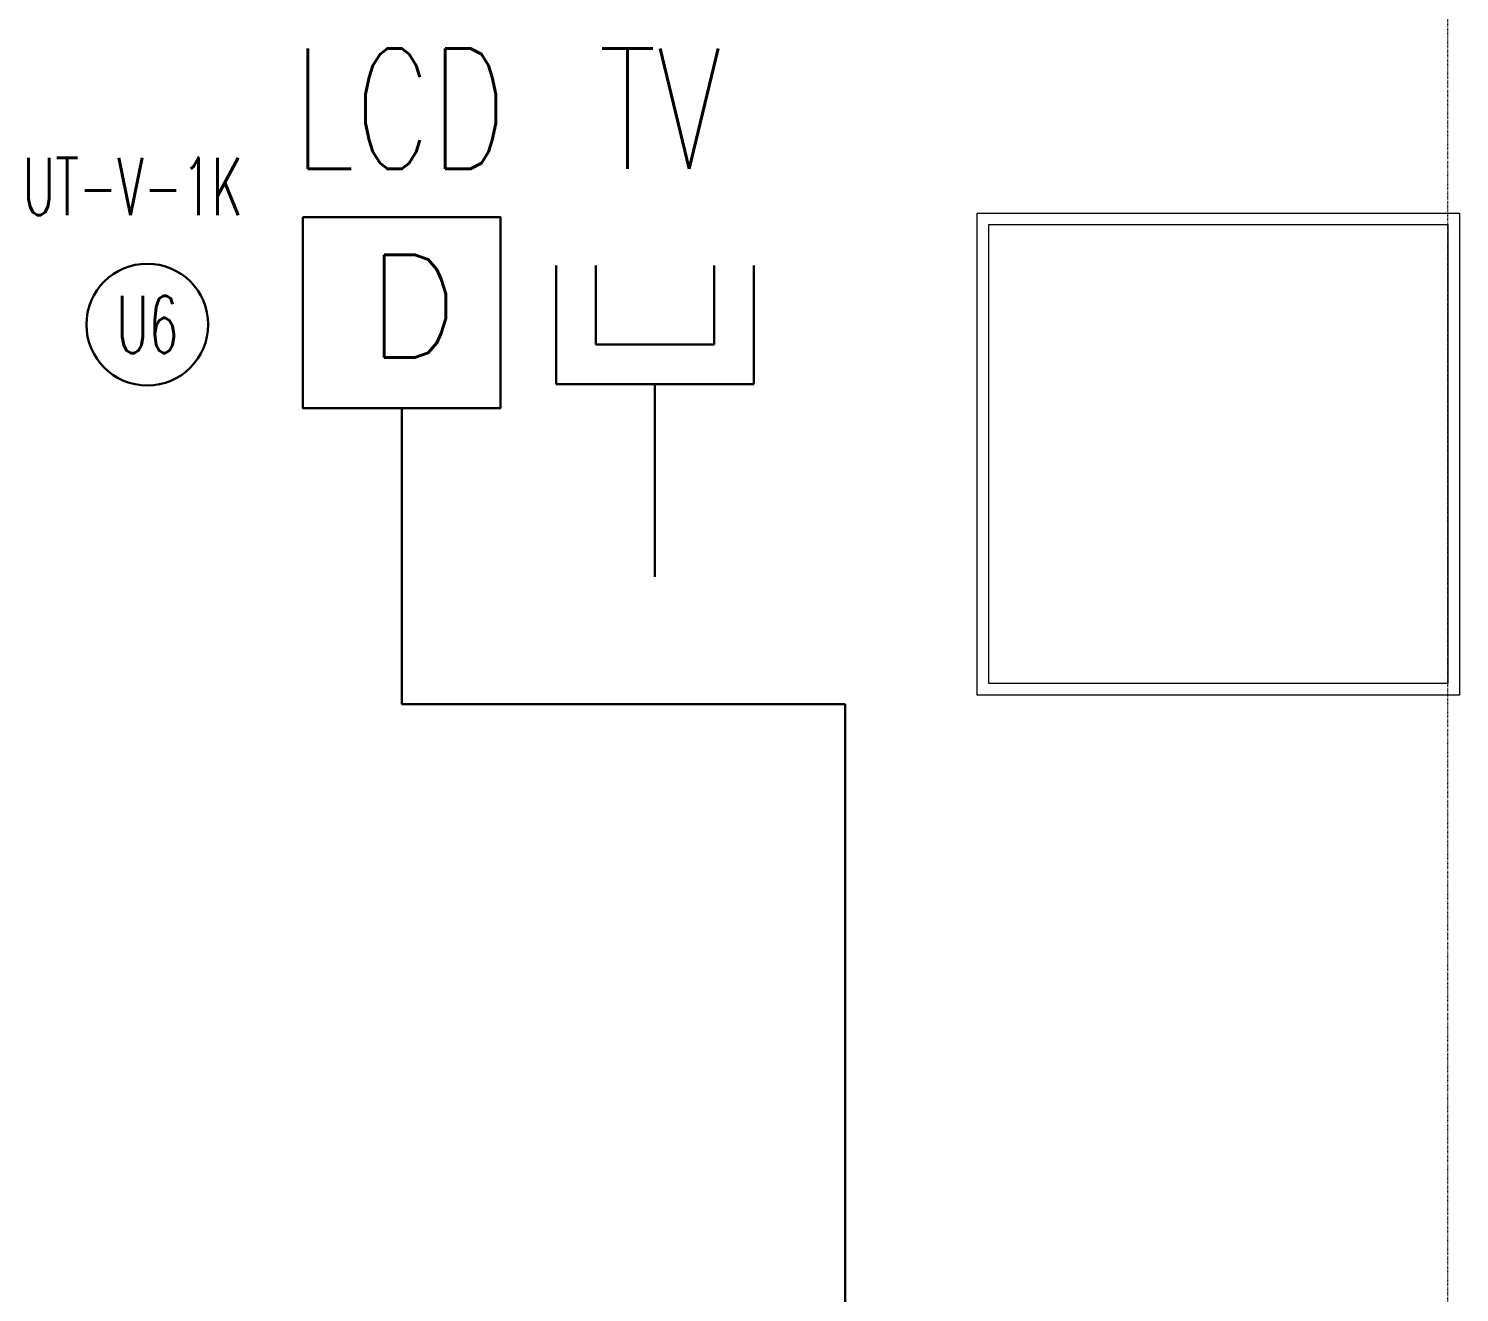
# Model space of a CAD drawing. Extents: x -1439 to 34962, y -872 to 8330.
# Drawn here: x 18233.6 to 18482.8, y 906.4 to 1126.7 of the extents above; entities that cross this region are included whole.
import ezdxf
from ezdxf.enums import TextEntityAlignment as Align

# ---------------------------------------------------------------- set-up
doc = ezdxf.new("R2010")
doc.units = 0
doc.linetypes.add('DOT2', pattern=[0.125, 0, -0.125])
doc.layers.get('0').update_dxf_attribs({"color": 9, "lineweight": 9})
for name, color, linetype, lineweight in [('01', 9, 'Continuous', 9), ('14', 9, 'Continuous', 9), ('20', 9, 'DOT2', 9), ('E-DATA LCD EKRAN', 7, 'Continuous', 30), ('E-DATA PRİZİ (RJ45)', 7, 'Continuous', 30), ('E-KABLO', 7, 'Continuous', 30), ('E-YAZI', 7, 'Continuous', 30)]:
    doc.layers.add(name, color=color, linetype=linetype, lineweight=lineweight)
doc.styles.add('E-YAZI', font='txttw.shx')

# ---------------------------------------------------------------- blocks, each defined once
blk = doc.blocks.new('p-kolon-80x80-vw')
at = {"layer": '01'}
blk.add_lwpolyline([(-40, -40), (-40, 40), (40, 40), (40, -40)], close=True, dxfattribs=at)
blk = doc.blocks.new('E-LCD+TV')
at = {"layer": 'E-DATA PRİZİ (RJ45)', "color": 1}
for p, q in [((38.46, 77.49), (38.46, 48)), ((48.29, 77.49), (48.29, 57.83)), ((77.78, 77.49), (77.78, 57.83)), ((87.61, 77.49), (87.61, 48)), ((48.29, 57.83), (77.78, 57.83)), ((38.46, 48), (87.61, 48)), ((63.03, 48), (63.03, 0)), ((0, 0), (0, 41.99))]:
    blk.add_line(p, q, dxfattribs=at)
blk.add_lwpolyline([(-24.58, 89.56), (24.58, 89.56), (24.58, 41.99), (-24.58, 41.99)], close=True, dxfattribs=at)
at = {"layer": 'E-DATA PRİZİ (RJ45)', "color": 1, "style": 'E-YAZI'}
blk.add_text('D', height=25.6, dxfattribs=at).set_placement((-8.79, 54.59))
at = {"layer": 'E-YAZI', "color": 1, "style": 'E-YAZI', "width": 0.7}
for s, p in [('LCD', (-26.97, 101.57)), ('TV', (49.03, 101.57))]:
    blk.add_text(s, height=30, dxfattribs=at).set_placement(p)

msp = doc.modelspace()

# ---------------------------------------------------------------- linework, layer by layer
at = {"layer": '14'}
msp.add_lwpolyline([(18398.84, 1094.5), (18482.84, 1094.5), (18482.84, 1010.5), (18398.84, 1010.5)], close=True, dxfattribs=at)
at = {"layer": '20'}
msp.add_lwpolyline([(18480.84, 394.5), (18480.84, 3110.5)], dxfattribs=at)
at = {"layer": 'E-KABLO', "color": 4, "ltscale": 40}
for p, q in [((18298.57, 1031.1), (18298.57, 1008.9)), ((18298.57, 1008.9), (18375.82, 1008.9)), ((18375.82, 363.05), (18375.82, 1008.9))]:
    msp.add_line(p, q, dxfattribs=at)
at = {"layer": 'E-KABLO', "color": 20, "linetype": 'Continuous'}
msp.add_circle((18254.25, 1075.06), 10.61, dxfattribs=at)

# ---------------------------------------------------------------- block references
msp.add_blockref('p-kolon-80x80-vw', (18440.84, 1052.5))
at = {"layer": 'E-DATA LCD EKRAN', "color": 1, "xscale": 0.7, "yscale": 0.7, "zscale": 0.7}
msp.add_blockref('E-LCD+TV', (18298.57, 1031.1), dxfattribs=at)

# ---------------------------------------------------------------- texts
at = {"layer": 'E-KABLO', "color": 20, "linetype": 'Continuous', "style": 'E-YAZI', "width": 0.6}
msp.add_text('U6', height=10, dxfattribs=at).set_placement((18254.25, 1075.06), align=Align.MIDDLE_CENTER)
at = {"layer": 'E-YAZI', "color": 20, "style": 'E-YAZI', "width": 0.6}
msp.add_text('UT-V-1K', height=10, dxfattribs=at).set_placement((18232.55, 1094.13, 0))

doc.saveas('drawing.dxf')
